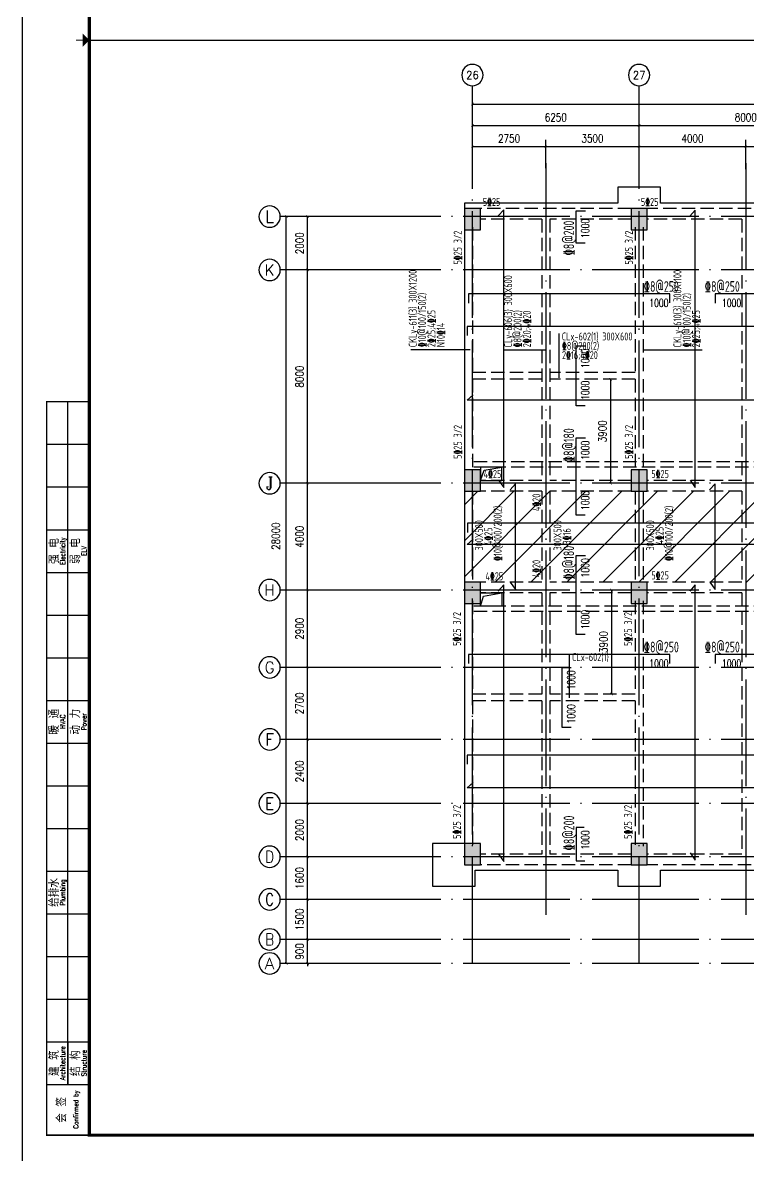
# Model space of a CAD drawing. Header units: millimetres. Extents: x 2998490 to 15040601, y 444546 to 7822218.
# Drawn here: x 14602150 to 14629362, y 7486009 to 7528471 of the extents above; entities that cross this region are included whole.
import ezdxf
from ezdxf.enums import TextEntityAlignment as Align

# ---------------------------------------------------------------- set-up
doc = ezdxf.new("R2010")
doc.units = ezdxf.units.MM
doc.header["$LTSCALE"] = 2000
doc.linetypes.add('DASH', pattern=[0.35, 0.25, -0.1])
doc.linetypes.add('DOTE', pattern=[2.42, 2, -0.2, 0.02, -0.2])
for name, color, linetype in [('3-AXIS', 3, 'Continuous'), ('3-AXIS_TEXT', 7, 'Continuous'), ('3-ban', 84, 'Continuous'), ('3-ban-hatch', 9, 'Continuous'), ('3-ban-rein', 1, 'Continuous'), ('3-ban-TEXT', 7, 'Continuous'), ('3-COLUMN-UP', 2, 'Continuous'), ('3-dote', 43, 'DOTE'), ('3-HATCH', 8, 'Continuous'), ('3-liang-rein-X', 54, 'Continuous'), ('3-liang-rein-Y', 130, 'Continuous'), ('3-liang-R截面-X', 50, 'Continuous'), ('3-liang-R截面-Y', 70, 'Continuous'), ('3-liang-s-1', 44, 'Continuous'), ('3-liang-xu', 120, 'DASH'), ('AXIS', 3, 'Continuous'), ('AXIS_TEXT', 7, 'Continuous'), ('图框', 7, 'Continuous')]:
    doc.layers.add(name, color=color, linetype=linetype)
doc.layers.add('3-零部件', color=73, linetype='Continuous', lineweight=5)
doc.styles.add('_TCH_AXIS', font='COMPLEX', dxfattribs={"bigfont": 'GBCBIG'})
doc.styles.add('COMPLEX', font='COMPLEX')
doc.styles.add('DIM_FONT', font='SIMPLEX', dxfattribs={"width": 0.8, "bigfont": 'HZTXT'})
doc.styles.add('TJ1', font='tj-romans1.shx', dxfattribs={"width": 0.8, "bigfont": 'tj-hztxt1.shx'})
doc.styles.add('TKZ2_tjkts.shx', font='tjromant.shx', dxfattribs={"bigfont": 'tjkts.shx'})
doc.styles.add('TSSD_Rein', font='Tssdeng.shx', dxfattribs={"width": 0.7, "bigfont": 'hztxt.shx'})
doc.dimstyles.new('DIMN100', dxfattribs={"dimtxt": 300, "dimasz": 100, "dimexe": 250, "dimexo": 300, "dimgap": 150, "dimtad": 1, "dimdec": 0, "dimzin": 0, "dimdsep": 46, "dimtxsty": 'DIM_FONT', "dimblk": 'ARCHTICK', "dimcen": 0.09, "dimclrt": 7, "dimazin": 2, "dimtfac": 1, "dimtdec": 0, "dimtix": 1, "dimtmove": 2, "dimatfit": 3, "dimldrblk": 'ARCHTICK', "dimfxl": 0, "dimtolj": 1, "dimtzin": 0, "dimarcsym": 0})

# ---------------------------------------------------------------- blocks, each defined once
blk = doc.blocks.new('TJAD_TK_A0')
at = {"layer": '图框'}
for p, q in [((973, -441.7), (973, 399.3)), ((990, -412.7), (990, -156.7)), ((982, -172.7), (998, -172.7)), ((982, -188.7), (998, -188.7)), ((982, -204.7), (998, -204.7)), ((982, -220.7), (998, -220.7)), ((982, -236.7), (998, -236.7)), ((982, -252.7), (998, -252.7)), ((982, -268.7), (998, -268.7)), ((982, -284.7), (998, -284.7)), ((982, -300.7), (998, -300.7)), ((982, -316.7), (998, -316.7)), ((982, -332.7), (998, -332.7)), ((982, -348.7), (998, -348.7)), ((982, -364.7), (998, -364.7)), ((982, -380.7), (998, -380.7)), ((982, -396.7), (998, -396.7)), ((990, -396.7), (990, -412.7)), ((982, -412.7), (998, -412.7))]:
    blk.add_line(p, q, dxfattribs=at)
at = {"layer": '图框', "const_width": 1.2}
blk.add_lwpolyline([(2152, -431.7), (2152, 389.3), (998, 389.3), (998, -431.7)], close=True, dxfattribs=at)
at = {"layer": '图框'}
for points, const_width in [([(995.5, -21.2), (993, -21.2)], 0.3), ([(998, -431.7), (982, -431.7), (982, -156.7), (998, -156.7)], 0.6)]:
    blk.add_lwpolyline(points, dxfattribs=dict(at, const_width=const_width))
blk.add_solid([(995.5, -23.7), (995.5, -18.7), (998, -21.2)], dxfattribs=at)
at = {"layer": '图框', "style": 'TKZ2_tjkts.shx', "width": 0.8}
for s, p in [('Electricity', (988.02, -212.7)), ('ELV', (996.02, -212.7)), ('HVAC', (988.02, -276.7)), ('Power', (996.02, -276.7)), ('Plumbing', (988.02, -340.7)), ('Architecture', (988.02, -404.7)), ('Structure', (996.02, -404.7)), ('Confirmed by', (992.95, -422.09))]:
    blk.add_text(s, height=1.8, rotation=90, dxfattribs=at).set_placement(p, align=Align.MIDDLE_CENTER)
at = {"layer": '图框', "style": 'TKZ2_tjkts.shx'}
for s, p in [('强 电', (984.79, -212.7)), ('弱 电', (992.79, -212.7)), ('暖 通', (984.79, -276.7)), ('动 力', (992.79, -276.7)), ('给排水', (984.79, -340.7)), ('建 筑', (984.79, -404.7)), ('结 构', (992.79, -404.7)), ('会 签', (987.62, -422.2))]:
    blk.add_text(s, height=3.6, rotation=90, dxfattribs=at).set_placement(p, align=Align.MIDDLE_CENTER)
blk = doc.blocks.new('_ArchTick')
at = {"color": 0, "linetype": 'ByBlock', "const_width": 0.15}
blk.add_lwpolyline([(-0.5, -0.5), (0.5, 0.5)], dxfattribs=at)
blk = doc.blocks.new('*D342')
at = {"layer": 'AXIS', "color": 0, "lineweight": -2}
for p, q in [((14615016, 7494102), (14612587, 7494102)), ((14612837, 7494102), (14612837, 7494202)), ((14612837, 7493202), (14612837, 7494102)), ((14615016, 7493202), (14612587, 7493202)), ((14612837, 7493202), (14612837, 7493102))]:
    blk.add_line(p, q, dxfattribs=at)
at = {"layer": 'Defpoints', "color": 0}
for p in [(14612837, 7494102), (14615316, 7494102), (14615316, 7493202)]:
    blk.add_point(p, dxfattribs=at)
at = {"layer": 'AXIS', "color": 0, "lineweight": -2, "xscale": 100, "yscale": 100, "zscale": 100}
for p, rotation in [((14612837, 7494102), 270), ((14612837, 7493202), 90)]:
    blk.add_blockref('_ArchTick', p, dxfattribs=dict(at, rotation=rotation))
at = {"layer": 'AXIS', "color": 7, "insert": (14612537, 7493652), "char_height": 300, "attachment_point": 5, "rotation": 90, "style": 'DIM_FONT'}
blk.add_mtext('\\A1;900', dxfattribs=at)
blk = doc.blocks.new('*D343')
at = {"layer": 'AXIS', "color": 0, "lineweight": -2}
for p, q in [((14615016, 7495602), (14612587, 7495602)), ((14612837, 7494102), (14612837, 7495602)), ((14615016, 7494102), (14612587, 7494102))]:
    blk.add_line(p, q, dxfattribs=at)
at = {"layer": 'Defpoints', "color": 0}
for p in [(14612837, 7495602), (14615316, 7495602), (14615316, 7494102)]:
    blk.add_point(p, dxfattribs=at)
at = {"layer": 'AXIS', "color": 0, "lineweight": -2, "xscale": 100, "yscale": 100, "zscale": 100}
for p, rotation in [((14612837, 7495602), 90), ((14612837, 7494102), 270)]:
    blk.add_blockref('_ArchTick', p, dxfattribs=dict(at, rotation=rotation))
at = {"layer": 'AXIS', "color": 7, "insert": (14612537, 7494852), "char_height": 300, "attachment_point": 5, "rotation": 90, "style": 'DIM_FONT'}
blk.add_mtext('\\A1;1500', dxfattribs=at)
blk = doc.blocks.new('*D344')
at = {"layer": 'AXIS', "color": 0, "lineweight": -2}
for p, q in [((14615016, 7497202), (14612587, 7497202)), ((14612837, 7495602), (14612837, 7497202)), ((14615016, 7495602), (14612587, 7495602))]:
    blk.add_line(p, q, dxfattribs=at)
at = {"layer": 'Defpoints', "color": 0}
for p in [(14612837, 7497202), (14615316, 7497202), (14615316, 7495602)]:
    blk.add_point(p, dxfattribs=at)
at = {"layer": 'AXIS', "color": 0, "lineweight": -2, "xscale": 100, "yscale": 100, "zscale": 100}
for p, rotation in [((14612837, 7497202), 90), ((14612837, 7495602), 270)]:
    blk.add_blockref('_ArchTick', p, dxfattribs=dict(at, rotation=rotation))
at = {"layer": 'AXIS', "color": 7, "insert": (14612537, 7496402), "char_height": 300, "attachment_point": 5, "rotation": 90, "style": 'DIM_FONT'}
blk.add_mtext('\\A1;1600', dxfattribs=at)
blk = doc.blocks.new('*D345')
at = {"layer": 'AXIS', "color": 0, "lineweight": -2}
for p, q in [((14615016, 7499202), (14612587, 7499202)), ((14612837, 7497202), (14612837, 7499202)), ((14615016, 7497202), (14612587, 7497202))]:
    blk.add_line(p, q, dxfattribs=at)
at = {"layer": 'Defpoints', "color": 0}
for p in [(14612837, 7499202), (14615316, 7499202), (14615316, 7497202)]:
    blk.add_point(p, dxfattribs=at)
at = {"layer": 'AXIS', "color": 0, "lineweight": -2, "xscale": 100, "yscale": 100, "zscale": 100}
for p, rotation in [((14612837, 7499202), 90), ((14612837, 7497202), 270)]:
    blk.add_blockref('_ArchTick', p, dxfattribs=dict(at, rotation=rotation))
at = {"layer": 'AXIS', "color": 7, "insert": (14612537, 7498202), "char_height": 300, "attachment_point": 5, "rotation": 90, "style": 'DIM_FONT'}
blk.add_mtext('\\A1;2000', dxfattribs=at)
blk = doc.blocks.new('*D346')
at = {"layer": 'AXIS', "color": 0, "lineweight": -2}
for p, q in [((14615016, 7501602), (14612587, 7501602)), ((14612837, 7499202), (14612837, 7501602)), ((14615016, 7499202), (14612587, 7499202))]:
    blk.add_line(p, q, dxfattribs=at)
at = {"layer": 'Defpoints', "color": 0}
for p in [(14612837, 7501602), (14615316, 7501602), (14615316, 7499202)]:
    blk.add_point(p, dxfattribs=at)
at = {"layer": 'AXIS', "color": 0, "lineweight": -2, "xscale": 100, "yscale": 100, "zscale": 100}
for p, rotation in [((14612837, 7501602), 90), ((14612837, 7499202), 270)]:
    blk.add_blockref('_ArchTick', p, dxfattribs=dict(at, rotation=rotation))
at = {"layer": 'AXIS', "color": 7, "insert": (14612537, 7500402), "char_height": 300, "attachment_point": 5, "rotation": 90, "style": 'DIM_FONT'}
blk.add_mtext('\\A1;2400', dxfattribs=at)
blk = doc.blocks.new('*D347')
at = {"layer": 'AXIS', "color": 0, "lineweight": -2}
for p, q in [((14615016, 7504302), (14612587, 7504302)), ((14612837, 7501602), (14612837, 7504302)), ((14615016, 7501602), (14612587, 7501602))]:
    blk.add_line(p, q, dxfattribs=at)
at = {"layer": 'Defpoints', "color": 0}
for p in [(14612837, 7504302), (14615316, 7504302), (14615316, 7501602)]:
    blk.add_point(p, dxfattribs=at)
at = {"layer": 'AXIS', "color": 0, "lineweight": -2, "xscale": 100, "yscale": 100, "zscale": 100}
for p, rotation in [((14612837, 7504302), 90), ((14612837, 7501602), 270)]:
    blk.add_blockref('_ArchTick', p, dxfattribs=dict(at, rotation=rotation))
at = {"layer": 'AXIS', "color": 7, "insert": (14612537, 7502952), "char_height": 300, "attachment_point": 5, "rotation": 90, "style": 'DIM_FONT'}
blk.add_mtext('\\A1;2700', dxfattribs=at)
blk = doc.blocks.new('*D348')
at = {"layer": 'AXIS', "color": 0, "lineweight": -2}
for p, q in [((14615016, 7507202), (14612587, 7507202)), ((14612837, 7504302), (14612837, 7507202)), ((14615016, 7504302), (14612587, 7504302))]:
    blk.add_line(p, q, dxfattribs=at)
at = {"layer": 'Defpoints', "color": 0}
for p in [(14612837, 7507202), (14615316, 7507202), (14615316, 7504302)]:
    blk.add_point(p, dxfattribs=at)
at = {"layer": 'AXIS', "color": 0, "lineweight": -2, "xscale": 100, "yscale": 100, "zscale": 100}
for p, rotation in [((14612837, 7507202), 90), ((14612837, 7504302), 270)]:
    blk.add_blockref('_ArchTick', p, dxfattribs=dict(at, rotation=rotation))
at = {"layer": 'AXIS', "color": 7, "insert": (14612537, 7505752), "char_height": 300, "attachment_point": 5, "rotation": 90, "style": 'DIM_FONT'}
blk.add_mtext('\\A1;2900', dxfattribs=at)
blk = doc.blocks.new('*D349')
at = {"layer": 'AXIS', "color": 0, "lineweight": -2}
for p, q in [((14615016, 7511202), (14612587, 7511202)), ((14612837, 7507202), (14612837, 7511202)), ((14615016, 7507202), (14612587, 7507202))]:
    blk.add_line(p, q, dxfattribs=at)
at = {"layer": 'Defpoints', "color": 0}
for p in [(14612837, 7511202), (14615316, 7511202), (14615316, 7507202)]:
    blk.add_point(p, dxfattribs=at)
at = {"layer": 'AXIS', "color": 0, "lineweight": -2, "xscale": 100, "yscale": 100, "zscale": 100}
for p, rotation in [((14612837, 7511202), 90), ((14612837, 7507202), 270)]:
    blk.add_blockref('_ArchTick', p, dxfattribs=dict(at, rotation=rotation))
at = {"layer": 'AXIS', "color": 7, "insert": (14612537, 7509202), "char_height": 300, "attachment_point": 5, "rotation": 90, "style": 'DIM_FONT'}
blk.add_mtext('\\A1;4000', dxfattribs=at)
blk = doc.blocks.new('*D324')
at = {"layer": 'AXIS', "color": 0, "lineweight": -2}
for p, q in [((14615016, 7519202), (14612587, 7519202)), ((14612837, 7511202), (14612837, 7519202)), ((14615016, 7511202), (14612587, 7511202))]:
    blk.add_line(p, q, dxfattribs=at)
at = {"layer": 'Defpoints', "color": 0}
for p in [(14612837, 7519202), (14615316, 7519202), (14615316, 7511202)]:
    blk.add_point(p, dxfattribs=at)
at = {"layer": 'AXIS', "color": 0, "lineweight": -2, "xscale": 100, "yscale": 100, "zscale": 100}
for p, rotation in [((14612837, 7519202), 90), ((14612837, 7511202), 270)]:
    blk.add_blockref('_ArchTick', p, dxfattribs=dict(at, rotation=rotation))
at = {"layer": 'AXIS', "color": 7, "insert": (14612537, 7515202), "char_height": 300, "attachment_point": 5, "rotation": 90, "style": 'DIM_FONT'}
blk.add_mtext('\\A1;8000', dxfattribs=at)
blk = doc.blocks.new('*D325')
at = {"layer": 'AXIS', "color": 0, "lineweight": -2}
for p, q in [((14615016, 7521202), (14612587, 7521202)), ((14612837, 7519202), (14612837, 7521202)), ((14615016, 7519202), (14612587, 7519202))]:
    blk.add_line(p, q, dxfattribs=at)
at = {"layer": 'Defpoints', "color": 0}
for p in [(14612837, 7521202), (14615316, 7521202), (14615316, 7519202)]:
    blk.add_point(p, dxfattribs=at)
at = {"layer": 'AXIS', "color": 0, "lineweight": -2, "xscale": 100, "yscale": 100, "zscale": 100}
for p, rotation in [((14612837, 7521202), 90), ((14612837, 7519202), 270)]:
    blk.add_blockref('_ArchTick', p, dxfattribs=dict(at, rotation=rotation))
at = {"layer": 'AXIS', "color": 7, "insert": (14612537, 7520202), "char_height": 300, "attachment_point": 5, "rotation": 90, "style": 'DIM_FONT'}
blk.add_mtext('\\A1;2000', dxfattribs=at)
blk = doc.blocks.new('*D326')
at = {"layer": 'AXIS', "color": 0, "lineweight": -2}
for p, q in [((14615816, 7521202), (14611787, 7521202)), ((14612037, 7493202), (14612037, 7521202)), ((14615816, 7493202), (14611787, 7493202))]:
    blk.add_line(p, q, dxfattribs=at)
at = {"layer": 'Defpoints', "color": 0}
for p in [(14612037, 7521202), (14616116, 7521202), (14616116, 7493202)]:
    blk.add_point(p, dxfattribs=at)
at = {"layer": 'AXIS', "color": 0, "lineweight": -2, "xscale": 100, "yscale": 100, "zscale": 100}
for p, rotation in [((14612037, 7521202), 90), ((14612037, 7493202), 270)]:
    blk.add_blockref('_ArchTick', p, dxfattribs=dict(at, rotation=rotation))
at = {"layer": 'AXIS', "color": 7, "insert": (14611643, 7509221), "char_height": 300, "attachment_point": 5, "rotation": 90, "style": 'DIM_FONT'}
blk.add_mtext('\\A1;28000', dxfattribs=at)
blk = doc.blocks.new('*D327')
at = {"layer": 'AXIS', "color": 0, "lineweight": -2}
for p, q in [((14619017, 7524017), (14619017, 7524869)), ((14625267, 7524017), (14625267, 7524869)), ((14619017, 7524619), (14625267, 7524619))]:
    blk.add_line(p, q, dxfattribs=at)
at = {"layer": 'Defpoints', "color": 0}
for p in [(14625267, 7524619), (14619017, 7523717), (14625267, 7523717)]:
    blk.add_point(p, dxfattribs=at)
at = {"layer": 'AXIS', "color": 0, "lineweight": -2, "xscale": 100, "yscale": 100, "zscale": 100, "rotation": 180}
blk.add_blockref('_ArchTick', (14619017, 7524619), dxfattribs=at)
at = {"layer": 'AXIS', "color": 0, "lineweight": -2, "xscale": 100, "yscale": 100, "zscale": 100}
blk.add_blockref('_ArchTick', (14625267, 7524619), dxfattribs=at)
at = {"layer": 'AXIS', "color": 7, "insert": (14622142, 7524919), "char_height": 300, "attachment_point": 5, "style": 'DIM_FONT'}
blk.add_mtext('\\A1;6250', dxfattribs=at)
blk = doc.blocks.new('*D328')
at = {"layer": 'AXIS', "color": 0, "lineweight": -2}
for p, q in [((14625267, 7524017), (14625267, 7524869)), ((14633267, 7524017), (14633267, 7524869)), ((14625267, 7524619), (14633267, 7524619))]:
    blk.add_line(p, q, dxfattribs=at)
at = {"layer": 'Defpoints', "color": 0}
for p in [(14633267, 7524619), (14625267, 7523717), (14633267, 7523717)]:
    blk.add_point(p, dxfattribs=at)
at = {"layer": 'AXIS', "color": 0, "lineweight": -2, "xscale": 100, "yscale": 100, "zscale": 100, "rotation": 180}
blk.add_blockref('_ArchTick', (14625267, 7524619), dxfattribs=at)
at = {"layer": 'AXIS', "color": 0, "lineweight": -2, "xscale": 100, "yscale": 100, "zscale": 100}
blk.add_blockref('_ArchTick', (14633267, 7524619), dxfattribs=at)
at = {"layer": 'AXIS', "color": 7, "insert": (14629267, 7524919), "char_height": 300, "attachment_point": 5, "style": 'DIM_FONT'}
blk.add_mtext('\\A1;8000', dxfattribs=at)
blk = doc.blocks.new('*D341')
at = {"layer": 'AXIS', "color": 0, "lineweight": -2}
for p, q in [((14619017, 7523217), (14619017, 7525669)), ((14695267, 7523217), (14695267, 7525669)), ((14619017, 7525419), (14695267, 7525419))]:
    blk.add_line(p, q, dxfattribs=at)
at = {"layer": 'Defpoints', "color": 0}
for p in [(14695267, 7525419), (14619017, 7522917), (14695267, 7522917)]:
    blk.add_point(p, dxfattribs=at)
at = {"layer": 'AXIS', "color": 0, "lineweight": -2, "xscale": 100, "yscale": 100, "zscale": 100, "rotation": 180}
blk.add_blockref('_ArchTick', (14619017, 7525419), dxfattribs=at)
at = {"layer": 'AXIS', "color": 0, "lineweight": -2, "xscale": 100, "yscale": 100, "zscale": 100}
blk.add_blockref('_ArchTick', (14695267, 7525419), dxfattribs=at)
at = {"layer": 'AXIS', "color": 7, "insert": (14661202, 7525719), "char_height": 300, "attachment_point": 5, "style": 'DIM_FONT'}
blk.add_mtext('\\A1;76250', dxfattribs=at)
blk = doc.blocks.new('_AXISO')
blk.add_circle((0, 0), 0.5)
at = {"layer": '3-AXIS_TEXT', "style": 'COMPLEX', "width": 1.041667}
blk.add_attdef('A', text='', height=0.56, dxfattribs=at).set_placement((-0.25, -0.28), (0.25, -0.28), align=Align.FIT)
blk = doc.blocks.new('*D1432')
at = {"layer": '3-零部件', "color": 0, "lineweight": -2}
for p, q in [((14619017, 7523013), (14619017, 7524079)), ((14621767, 7523013), (14621767, 7524079)), ((14619017, 7523829), (14621767, 7523829))]:
    blk.add_line(p, q, dxfattribs=at)
at = {"layer": 'Defpoints', "color": 0}
for p in [(14621767, 7523829), (14619017, 7522713), (14621767, 7522713)]:
    blk.add_point(p, dxfattribs=at)
at = {"layer": '3-零部件', "color": 0, "lineweight": -2, "xscale": 100, "yscale": 100, "zscale": 100, "rotation": 180}
blk.add_blockref('_ArchTick', (14619017, 7523829), dxfattribs=at)
at = {"layer": '3-零部件', "color": 0, "lineweight": -2, "xscale": 100, "yscale": 100, "zscale": 100}
blk.add_blockref('_ArchTick', (14621767, 7523829), dxfattribs=at)
at = {"layer": '3-零部件', "color": 7, "insert": (14620392, 7524129), "char_height": 300, "attachment_point": 5, "style": 'DIM_FONT'}
blk.add_mtext('\\A1;2750', dxfattribs=at)
blk = doc.blocks.new('*D1433')
at = {"layer": '3-零部件', "color": 0, "lineweight": -2}
for p, q in [((14621767, 7523013), (14621767, 7524079)), ((14625267, 7523921), (14625267, 7524079)), ((14621767, 7523829), (14625267, 7523829))]:
    blk.add_line(p, q, dxfattribs=at)
at = {"layer": 'Defpoints', "color": 0}
for p in [(14625267, 7523829), (14625267, 7523621), (14621767, 7522713)]:
    blk.add_point(p, dxfattribs=at)
at = {"layer": '3-零部件', "color": 0, "lineweight": -2, "xscale": 100, "yscale": 100, "zscale": 100, "rotation": 180}
blk.add_blockref('_ArchTick', (14621767, 7523829), dxfattribs=at)
at = {"layer": '3-零部件', "color": 0, "lineweight": -2, "xscale": 100, "yscale": 100, "zscale": 100}
blk.add_blockref('_ArchTick', (14625267, 7523829), dxfattribs=at)
at = {"layer": '3-零部件', "color": 7, "insert": (14623517, 7524129), "char_height": 300, "attachment_point": 5, "style": 'DIM_FONT'}
blk.add_mtext('\\A1;3500', dxfattribs=at)
blk = doc.blocks.new('*D1434')
at = {"layer": '3-零部件', "color": 0, "lineweight": -2}
for p, q in [((14625267, 7523921), (14625267, 7524079)), ((14629267, 7522973), (14629267, 7524079)), ((14625267, 7523829), (14629267, 7523829))]:
    blk.add_line(p, q, dxfattribs=at)
at = {"layer": 'Defpoints', "color": 0}
for p in [(14625267, 7523621), (14629267, 7523829), (14629267, 7522673)]:
    blk.add_point(p, dxfattribs=at)
at = {"layer": '3-零部件', "color": 0, "lineweight": -2, "xscale": 100, "yscale": 100, "zscale": 100, "rotation": 180}
blk.add_blockref('_ArchTick', (14625267, 7523829), dxfattribs=at)
at = {"layer": '3-零部件', "color": 0, "lineweight": -2, "xscale": 100, "yscale": 100, "zscale": 100}
blk.add_blockref('_ArchTick', (14629267, 7523829), dxfattribs=at)
at = {"layer": '3-零部件', "color": 7, "insert": (14627267, 7524129), "char_height": 300, "attachment_point": 5, "style": 'DIM_FONT'}
blk.add_mtext('\\A1;4000', dxfattribs=at)
blk = doc.blocks.new('*D1435')
at = {"layer": '3-零部件', "color": 0, "lineweight": -2}
for p, q in [((14629267, 7522973), (14629267, 7524079)), ((14633267, 7522301), (14633267, 7524079)), ((14629267, 7523829), (14633267, 7523829))]:
    blk.add_line(p, q, dxfattribs=at)
at = {"layer": 'Defpoints', "color": 0}
for p in [(14633267, 7523829), (14629267, 7522673), (14633267, 7522001)]:
    blk.add_point(p, dxfattribs=at)
at = {"layer": '3-零部件', "color": 0, "lineweight": -2, "xscale": 100, "yscale": 100, "zscale": 100, "rotation": 180}
blk.add_blockref('_ArchTick', (14629267, 7523829), dxfattribs=at)
at = {"layer": '3-零部件', "color": 0, "lineweight": -2, "xscale": 100, "yscale": 100, "zscale": 100}
blk.add_blockref('_ArchTick', (14633267, 7523829), dxfattribs=at)
at = {"layer": '3-零部件', "color": 7, "insert": (14631267, 7524129), "char_height": 300, "attachment_point": 5, "style": 'DIM_FONT'}
blk.add_mtext('\\A1;4000', dxfattribs=at)
blk = doc.blocks.new('*D1830')
at = {"layer": '3-ban', "color": 0, "lineweight": -2}
for p, q in [((14624127, 7515102), (14623942, 7515102)), ((14624192, 7515102), (14624192, 7511202)), ((14624127, 7511202), (14623942, 7511202))]:
    blk.add_line(p, q, dxfattribs=at)
at = {"layer": 'Defpoints', "color": 0}
for p in [(14624427, 7515102), (14624192, 7511202), (14624427, 7511202)]:
    blk.add_point(p, dxfattribs=at)
at = {"layer": '3-ban', "color": 0, "lineweight": -2, "xscale": 100, "yscale": 100, "zscale": 100}
for p, rotation in [((14624192, 7515102), 90), ((14624192, 7511202), 270)]:
    blk.add_blockref('_ArchTick', p, dxfattribs=dict(at, rotation=rotation))
at = {"layer": '3-ban', "color": 7, "insert": (14623892, 7513152), "char_height": 300, "attachment_point": 5, "rotation": 90, "style": 'DIM_FONT'}
blk.add_mtext('\\A1;3900', dxfattribs=at)
blk = doc.blocks.new('*D1831')
at = {"layer": '3-ban', "color": 0, "lineweight": -2}
for p, q in [((14624334, 7507202), (14623981, 7507202)), ((14624231, 7507202), (14624231, 7503302)), ((14624334, 7503302), (14623981, 7503302))]:
    blk.add_line(p, q, dxfattribs=at)
at = {"layer": 'Defpoints', "color": 0}
for p in [(14624634, 7507202), (14624231, 7503302), (14624634, 7503302)]:
    blk.add_point(p, dxfattribs=at)
at = {"layer": '3-ban', "color": 0, "lineweight": -2, "xscale": 100, "yscale": 100, "zscale": 100}
for p, rotation in [((14624231, 7507202), 90), ((14624231, 7503302), 270)]:
    blk.add_blockref('_ArchTick', p, dxfattribs=dict(at, rotation=rotation))
at = {"layer": '3-ban', "color": 7, "insert": (14623931, 7505252), "char_height": 300, "attachment_point": 5, "rotation": 90, "style": 'DIM_FONT'}
blk.add_mtext('\\A1;3900', dxfattribs=at)

msp = doc.modelspace()

# ---------------------------------------------------------------- hatches: boundary and pattern name
at = {"layer": '3-ban-hatch'}
h = msp.add_hatch(dxfattribs=at)
h.set_pattern_fill('ANSI31', color=8, scale=300, style=0)
h.paths.add_polyline_path([(14681566.8, 7507502), (14618716.8, 7507502), (14618716.8, 7510902), (14681566.8, 7510902)])
at = {"layer": '3-HATCH'}
for points in [[(14619316.9, 7521502), (14618716.9, 7521502), (14618716.9, 7520702), (14619316.9, 7520702)], [(14625566.9, 7521502), (14624966.9, 7521502), (14624966.9, 7520702), (14625566.9, 7520702)], [(14619316.9, 7511702), (14618716.9, 7511702), (14618716.9, 7510902), (14619316.9, 7510902)], [(14625566.9, 7511702), (14624966.9, 7511702), (14624966.9, 7510902), (14625566.9, 7510902)], [(14619316.9, 7507502), (14618716.9, 7507502), (14618716.9, 7506702), (14619316.9, 7506702)], [(14625566.9, 7507502), (14624966.9, 7507502), (14624966.9, 7506702), (14625566.9, 7506702)], [(14619316.9, 7497702), (14618716.9, 7497702), (14618716.9, 7496902), (14619316.9, 7496902)], [(14625566.9, 7497702), (14624966.9, 7497702), (14624966.9, 7496902), (14625566.9, 7496902)]]:
    msp.add_hatch(color=256, dxfattribs=at).paths.add_polyline_path(points)

# ---------------------------------------------------------------- linework, layer by layer
at = {"layer": '3-AXIS', "color": 15, "linetype": 'DOTE'}
for p, q in [((14619016.8, 7493202), (14619016.8, 7523716.5)), ((14625266.8, 7493202), (14625266.8, 7523716.5)), ((14695266.8, 7521202), (14614408.5, 7521202)), ((14695266.8, 7519202), (14614408.5, 7519202)), ((14695266.8, 7511202), (14614408.5, 7511202)), ((14695266.8, 7507202), (14614408.5, 7507202)), ((14695266.8, 7504302), (14614408.5, 7504302)), ((14695266.8, 7501602), (14614408.5, 7501602)), ((14695266.8, 7499202), (14614408.5, 7499202)), ((14695266.8, 7497202), (14614408.5, 7497202)), ((14695266.8, 7495602), (14614408.5, 7495602)), ((14695266.8, 7494102), (14614408.5, 7494102)), ((14695266.8, 7493202), (14614408.5, 7493202))]:
    msp.add_line(p, q, dxfattribs=at)
at = {"layer": '3-ban-rein'}
for points in [[(14619995.9, 7511318.1), (14620189.3, 7511044.4), (14620189.3, 7521453.9), (14619986.2, 7521224.6)], [(14623245.3, 7520202), (14622907.3, 7520202), (14622907.3, 7521413.7), (14623253.3, 7521413.7)], [(14627177.3, 7511318.1), (14627370.7, 7511044.4), (14627370.7, 7521441), (14627167.6, 7521211.7)], [(14626416.8, 7517965.7), (14626416.8, 7518303.7), (14618866.8, 7518303.7), (14618866.8, 7517957.7)], [(14630416.8, 7517965.7), (14630416.8, 7518303.7), (14628116.8, 7518303.7), (14628116.8, 7517957.7)], [(14681410.6, 7516745.4), (14681410.6, 7517083.3), (14618819.5, 7517083.3), (14618819.5, 7516737.3)], [(14623245.3, 7514102), (14622907.3, 7514102), (14622907.3, 7516352), (14623253.3, 7516352)], [(14681204.9, 7514511.2), (14681478.5, 7514317.8), (14618817.4, 7514317.8), (14619046.8, 7514520.9)], [(14623245.3, 7510002), (14622907.3, 7510002), (14622907.3, 7512909.6), (14623253.3, 7512909.6)], [(14620436.3, 7507497.8), (14620629.8, 7507224.1), (14620629.8, 7511181.4), (14620426.7, 7510952)], [(14627919.7, 7507497.8), (14628113.1, 7507224.1), (14628113.1, 7511181.4), (14627910, 7510952)], [(14681409.3, 7509370.9), (14681409.3, 7509708.9), (14618833.6, 7509708.9), (14618833.6, 7509362.8)], [(14681203.5, 7509099.5), (14681477.2, 7508906.1), (14618817.4, 7508906.1), (14619046.8, 7509109.2)], [(14623245.3, 7505539.9), (14622907.3, 7505539.9), (14622907.3, 7508502), (14623253.3, 7508502)], [(14619995.9, 7497295.9), (14620189.3, 7497022.2), (14620189.3, 7507392.3), (14619986.2, 7507162.9)], [(14627177.3, 7497345.1), (14627370.7, 7497071.5), (14627370.7, 7507392.3), (14627167.6, 7507162.9)], [(14626416.8, 7504449.4), (14626416.8, 7504787.3), (14618866.8, 7504787.3), (14618866.8, 7504441.3)], [(14630416.8, 7504449.4), (14630416.8, 7504787.3), (14628116.8, 7504787.3), (14628116.8, 7504441.3)], [(14622714.7, 7502052), (14622376.7, 7502052), (14622376.7, 7504302), (14622722.8, 7504302)], [(14681410.6, 7500678.2), (14681410.6, 7501016.1), (14618819.5, 7501016.1), (14618819.5, 7500670.1)], [(14681204.9, 7499976.7), (14681478.5, 7499783.3), (14618817.4, 7499783.3), (14619046.8, 7499986.4)], [(14623199.4, 7498302), (14622907.3, 7498302), (14622907.3, 7497053.7), (14623236.6, 7497053.7)]]:
    msp.add_lwpolyline(points, dxfattribs=at)
at = {"layer": '3-COLUMN-UP'}
for points in [[(14619316.9, 7521502), (14618716.9, 7521502), (14618716.9, 7520702), (14619316.9, 7520702)], [(14625566.9, 7521502), (14624966.9, 7521502), (14624966.9, 7520702), (14625566.9, 7520702)], [(14619316.9, 7511702), (14618716.9, 7511702), (14618716.9, 7510902), (14619316.9, 7510902)], [(14625566.9, 7511702), (14624966.9, 7511702), (14624966.9, 7510902), (14625566.9, 7510902)], [(14619316.9, 7507502), (14618716.9, 7507502), (14618716.9, 7506702), (14619316.9, 7506702)], [(14625566.9, 7507502), (14624966.9, 7507502), (14624966.9, 7506702), (14625566.9, 7506702)], [(14619316.9, 7497702), (14618716.9, 7497702), (14618716.9, 7496902), (14619316.9, 7496902)], [(14625566.9, 7497702), (14624966.9, 7497702), (14624966.9, 7496902), (14625566.9, 7496902)]]:
    msp.add_lwpolyline(points, close=True, dxfattribs=at)
at = {"layer": '3-dote'}
for p, q in [((14621766.8, 7523207.2), (14621766.8, 7495025.6)), ((14629266.8, 7523207.2), (14629266.8, 7495025.6))]:
    msp.add_line(p, q, dxfattribs=at)
at = {"layer": '3-liang-R截面-X'}
for p, q in [((14622260.9, 7516823.9), (14622260.9, 7515155.4)), ((14622646.6, 7504802.9), (14622646.6, 7503157.1))]:
    msp.add_line(p, q, dxfattribs=at)
at = {"layer": '3-liang-R截面-Y'}
for p, q in [((14618931, 7516202.1), (14616701, 7516202.1)), ((14621780.8, 7516195.8), (14620210.7, 7516195.8)), ((14627631.1, 7516195.8), (14625401.1, 7516195.8))]:
    msp.add_line(p, q, dxfattribs=at)
at = {"layer": '3-liang-s-1'}
for points in [[(14632466.8, 7521702), (14626066.8, 7521702), (14626066.8, 7522302), (14624466.8, 7522302), (14624466.8, 7521702), (14618716.8, 7521702), (14618716.8, 7521502)], [(14618716.9, 7521102), (14618716.8, 7497702)], [(14619316.9, 7511302), (14619456.9, 7511689.4), (14620116.8, 7511802)], [(14619316.8, 7506602), (14619436.6, 7506974), (14620116.8, 7507102)], [(14618716.8, 7497702), (14617516.8, 7497702), (14617516.8, 7496102), (14619116.8, 7496102), (14619116.8, 7496702), (14624466.8, 7496702), (14624466.8, 7496102), (14626066.8, 7496102), (14626066.8, 7496702), (14632466.8, 7496702)]]:
    msp.add_lwpolyline(points, dxfattribs=at)
for points in [[(14619316.9, 7511302), (14620116.8, 7511302), (14620116.8, 7511802), (14619316.9, 7511802)], [(14619316.8, 7507102), (14620116.8, 7507102), (14620116.8, 7506602), (14619316.8, 7506602)]]:
    msp.add_lwpolyline(points, close=True, dxfattribs=at)
at = {"layer": '3-liang-xu'}
for p, q in [((14624966.9, 7521502), (14619316.9, 7521502)), ((14632966.9, 7521502), (14625566.9, 7521502)), ((14621616.9, 7521102), (14619316.9, 7521102)), ((14621616.9, 7521102), (14621616.9, 7511302)), ((14624966.9, 7521102), (14621916.9, 7521102)), ((14621916.9, 7521102), (14621916.9, 7511302)), ((14629116.9, 7521102), (14625566.9, 7521102)), ((14629116.9, 7521102), (14629116.9, 7511302)), ((14618716.9, 7520802), (14618716.9, 7511602)), ((14619016.9, 7520802), (14619016.9, 7515352)), ((14625116.9, 7520802), (14625116.9, 7515352)), ((14625416.9, 7520802), (14625416.9, 7515352)), ((14621616.9, 7515352), (14619016.9, 7515352)), ((14619016.9, 7515102), (14619016.9, 7511602)), ((14621616.9, 7515102), (14619016.9, 7515102)), ((14625116.9, 7515352), (14621916.9, 7515352)), ((14625116.9, 7515102), (14621916.9, 7515102)), ((14625116.9, 7515102), (14625116.9, 7511602)), ((14625416.9, 7515102), (14625416.9, 7511602)), ((14681166.9, 7512002), (14619016.9, 7512002)), ((14681166.9, 7511802), (14619016.9, 7511802)), ((14621616.9, 7511302), (14619316.9, 7511302)), ((14624966.9, 7511302), (14621916.9, 7511302)), ((14629116.9, 7511302), (14625566.9, 7511302)), ((14618716.9, 7510902), (14618716.9, 7507502)), ((14619016.9, 7510902), (14619016.9, 7507502)), ((14621616.9, 7510902), (14619316.9, 7510902)), ((14621616.9, 7510902), (14621616.9, 7507502)), ((14624966.9, 7510902), (14621916.9, 7510902)), ((14621916.9, 7510902), (14621916.9, 7507502)), ((14625116.9, 7510902), (14625116.9, 7507502)), ((14625416.9, 7510902), (14625416.9, 7507502)), ((14629116.9, 7510902), (14625566.9, 7510902)), ((14629116.9, 7510902), (14629116.9, 7507502)), ((14621616.9, 7507502), (14619316.9, 7507502)), ((14624966.9, 7507502), (14621916.9, 7507502)), ((14629116.9, 7507502), (14625566.9, 7507502)), ((14621616.9, 7507102), (14619316.9, 7507102)), ((14621616.9, 7507102), (14621616.9, 7503302)), ((14624966.9, 7507102), (14621916.9, 7507102)), ((14621916.9, 7507102), (14621916.9, 7503302)), ((14629116.9, 7507102), (14625566.9, 7507102)), ((14629116.9, 7507102), (14629116.9, 7497302)), ((14618716.9, 7506802), (14618716.9, 7497602)), ((14619016.9, 7506802), (14619016.9, 7503302)), ((14681166.9, 7506602), (14619016.9, 7506602)), ((14625116.9, 7506802), (14625116.9, 7503302)), ((14625416.9, 7506802), (14625416.9, 7497602)), ((14681166.9, 7506402), (14619016.9, 7506402)), ((14621616.9, 7503302), (14619016.9, 7503302)), ((14625116.9, 7503302), (14621916.9, 7503302)), ((14619016.9, 7503052), (14619016.9, 7497602)), ((14621616.9, 7503052), (14619016.9, 7503052)), ((14621616.9, 7503052), (14621616.9, 7497302)), ((14621916.9, 7503052), (14621916.9, 7497302)), ((14625116.9, 7503052), (14621916.9, 7503052)), ((14625116.9, 7503052), (14625116.9, 7497602)), ((14621616.9, 7497302), (14619316.9, 7497302)), ((14624966.9, 7497302), (14621916.9, 7497302)), ((14629116.9, 7497302), (14625566.9, 7497302)), ((14624966.9, 7496902), (14619316.9, 7496902)), ((14632966.9, 7496902), (14625566.9, 7496902))]:
    msp.add_line(p, q, dxfattribs=at)
at = {"layer": 'AXIS'}
for p, q in [((14619016.8, 7523716.5), (14619016.8, 7526106.2)), ((14625266.8, 7523716.5), (14625266.8, 7526106.2)), ((14615315.7, 7521202), (14611810, 7521202)), ((14615315.7, 7519202), (14611810, 7519202)), ((14615315.7, 7511202), (14611810, 7511202)), ((14615315.7, 7507202), (14611810, 7507202)), ((14615315.7, 7504302.4), (14611810, 7504302.4)), ((14615315.7, 7501602), (14611810, 7501602)), ((14613859.7, 7499202), (14611810, 7499202)), ((14613859.7, 7497202), (14611810, 7497202)), ((14613859.7, 7495602), (14611810, 7495602)), ((14613859.7, 7494102), (14611810, 7494102)), ((14613859.7, 7493202), (14611810, 7493202))]:
    msp.add_line(p, q, dxfattribs=at)
at = {"layer": '图框'}
msp.add_line((14604649.6, 7527813.6), (14712049.6, 7527813.6), dxfattribs=at)

# ---------------------------------------------------------------- block references
at = {"layer": 'AXIS'}
ref = msp.add_blockref('_AXISO', (14619016.8, 7526506.2), dxfattribs=dict(at, xscale=-800, yscale=800, zscale=800, rotation=179.9999999998666))
ref.add_attrib('A', '26', dxfattribs={"layer": 'AXIS_TEXT', "height": 294.28, "rotation": 360, "style": '_TCH_AXIS'}).set_placement((14618778.6, 7526359), (14619255.1, 7526359), align=Align.FIT)
ref = msp.add_blockref('_AXISO', (14625266.8, 7526506.2), dxfattribs=dict(at, xscale=-800, yscale=800, zscale=800, rotation=179.9999999998666))
ref.add_attrib('A', '27', dxfattribs={"layer": 'AXIS_TEXT', "height": 294.28, "rotation": 360, "style": '_TCH_AXIS'}).set_placement((14625028.6, 7526359), (14625505.1, 7526359), align=Align.FIT)
ref = msp.add_blockref('_AXISO', (14611410, 7521202), dxfattribs=dict(at, xscale=-800, yscale=800, zscale=800))
ref.add_attrib('A', 'L', dxfattribs={"layer": 'AXIS_TEXT', "height": 455.7, "style": '_TCH_AXIS'}).set_placement((14611247.3, 7520974.1), (14611572.8, 7520974.1), align=Align.FIT)
ref = msp.add_blockref('_AXISO', (14611410, 7519202), dxfattribs=dict(at, xscale=-800, yscale=800, zscale=800))
ref.add_attrib('A', 'K', dxfattribs={"layer": 'AXIS_TEXT', "height": 415.3, "style": '_TCH_AXIS'}).set_placement((14611222.2, 7518994.4), (14611597.9, 7518994.4), align=Align.FIT)
ref = msp.add_blockref('_AXISO', (14611410, 7511202), dxfattribs=dict(at, xscale=-800, yscale=800, zscale=800))
ref.add_attrib('A', 'J', dxfattribs={"layer": 'AXIS_TEXT', "height": 496.1, "style": '_TCH_AXIS'}).set_placement((14611280.1, 7510954), (14611539.9, 7510954), align=Align.FIT)
ref = msp.add_blockref('_AXISO', (14611410, 7507202), dxfattribs=dict(at, xscale=-800, yscale=800, zscale=800))
ref.add_attrib('A', 'H', dxfattribs={"layer": 'AXIS_TEXT', "height": 405.5, "style": '_TCH_AXIS'}).set_placement((14611216.9, 7506999.2), (14611603.1, 7506999.2), align=Align.FIT)
ref = msp.add_blockref('_AXISO', (14611410, 7504302.4), dxfattribs=dict(at, xscale=-800, yscale=800, zscale=800))
ref.add_attrib('A', 'G', dxfattribs={"layer": 'AXIS_TEXT', "height": 425.2, "style": '_TCH_AXIS'}).set_placement((14611227.8, 7504089.8), (14611592.2, 7504089.8), align=Align.FIT)
ref = msp.add_blockref('_AXISO', (14611410, 7501602), dxfattribs=dict(at, xscale=-800, yscale=800, zscale=800))
ref.add_attrib('A', 'F', dxfattribs={"layer": 'AXIS_TEXT', "height": 445.4, "style": '_TCH_AXIS'}).set_placement((14611240.3, 7501379.3), (14611579.7, 7501379.3), align=Align.FIT)
ref = msp.add_blockref('_AXISO', (14611410, 7499202), dxfattribs=dict(at, xscale=-800, yscale=800, zscale=800))
ref.add_attrib('A', 'E', dxfattribs={"layer": 'AXIS_TEXT', "height": 445.4, "style": '_TCH_AXIS'}).set_placement((14611240.3, 7498979.3), (14611579.7, 7498979.3), align=Align.FIT)
ref = msp.add_blockref('_AXISO', (14611410, 7497202), dxfattribs=dict(at, xscale=-800, yscale=800, zscale=800))
ref.add_attrib('A', 'D', dxfattribs={"layer": 'AXIS_TEXT', "height": 435.3, "style": '_TCH_AXIS'}).set_placement((14611233.8, 7496984.4), (14611586.2, 7496984.4), align=Align.FIT)
ref = msp.add_blockref('_AXISO', (14611410, 7495602), dxfattribs=dict(at, xscale=-800, yscale=800, zscale=800))
ref.add_attrib('A', 'C', dxfattribs={"layer": 'AXIS_TEXT', "height": 455.7, "style": '_TCH_AXIS'}).set_placement((14611247.3, 7495374.1), (14611572.8, 7495374.1), align=Align.FIT)
ref = msp.add_blockref('_AXISO', (14611410, 7494102), dxfattribs=dict(at, xscale=-800, yscale=800, zscale=800))
ref.add_attrib('A', 'B', dxfattribs={"layer": 'AXIS_TEXT', "height": 435.3, "style": '_TCH_AXIS'}).set_placement((14611233.8, 7493884.4), (14611586.2, 7493884.4), align=Align.FIT)
ref = msp.add_blockref('_AXISO', (14611410, 7493202), dxfattribs=dict(at, xscale=-800, yscale=800, zscale=800))
ref.add_attrib('A', 'A', dxfattribs={"layer": 'AXIS_TEXT', "height": 425.2, "style": '_TCH_AXIS'}).set_placement((14611227.8, 7492989.4), (14611592.2, 7492989.4), align=Align.FIT)
at = {"layer": '图框', "xscale": 100, "yscale": 100, "zscale": 100}
msp.add_blockref('TJAD_TK_A0', (14504849.7, 7529933.9), dxfattribs=at)

# ---------------------------------------------------------------- texts
at = {"layer": '3-ban', "style": 'TSSD_Rein', "width": 0.7}
for s, rotation, p in [('%%1328@200', 89.99419, (14622830.3, 7519740.8, -5065)), ('%%1328@250', 0.00581, (14625436.6, 7518380.6, -5065)), ('%%1328@250', 0.00581, (14627724.3, 7518380.6, -5065)), ('%%1328@180', 89.99419, (14622830.3, 7511988.2, -5065)), ('%%1328@180', 89.99419, (14622830.3, 7507580.6, -5065)), ('%%1328@250', 0.00581, (14625436.6, 7504864.2, -5065)), ('%%1328@250', 0.00581, (14627724.3, 7504864.2, -5065)), ('%%1328@200', 90.00581, (14622835.1, 7497438, -5065))]:
    msp.add_text(s, height=400, rotation=rotation, dxfattribs=at).set_placement(p)
at = {"layer": '3-ban-TEXT', "style": 'TJ1', "width": 0.7}
for p in [(14623397.2, 7520398.9), (14623397.2, 7515521.9), (14623397.2, 7514328.7), (14623397.2, 7512079.4), (14623397.2, 7510198.9), (14623397.2, 7507671.9), (14623397.2, 7505736.8), (14622866.6, 7503471.9), (14622866.6, 7502198.9), (14623397.2, 7497471.9)]:
    msp.add_text('1000', height=300, rotation=90, dxfattribs=at).set_placement(p)
for p in [(14625646.5, 7517813.8), (14628373.5, 7517813.8), (14625646.5, 7504297.4), (14628373.5, 7504297.4)]:
    msp.add_text('1000', height=300, dxfattribs=at).set_placement(p)
at = {"layer": '3-liang-rein-X', "style": 'TSSD_Rein', "width": 0.7}
for s, p in [('5%%13225', (14619404.1, 7521602)), ('5%%13225', (14625333.5, 7521602)), ('%%1328@200(2)', (14622373.8, 7516206.2)), ('2%%13216;4%%13220', (14622373.8, 7515856.2)), ('4%%13225', (14619435.8, 7511402)), ('5%%13225', (14625724.3, 7511402)), ('4%%13225', (14619504.7, 7507566.3)), ('5%%13225', (14625724.3, 7507602))]:
    msp.add_text(s, height=300, dxfattribs=at).set_placement(p)
at = {"layer": '3-liang-rein-Y', "style": 'TSSD_Rein', "width": 0.7}
for s, p in [('5%%13225 3/2', (14618612.2, 7519403.2)), ('5%%13225 3/2', (14625031.4, 7519403.2)), ('%%13210@100/150(2)', (14617277.4, 7516306.3)), ('%%13210@100/150(2)', (14627201.8, 7516300)), ('2%%13225;4%%13225', (14617627.4, 7516306.3)), ('%%1328@200(2)', (14620856.1, 7516300)), ('2%%13220;4%%13220', (14621206.1, 7516300)), ('2%%13225;4%%13225', (14627551.8, 7516300)), ('N10%%13214', (14617977.4, 7516306.3)), ('5%%13225 3/2', (14618612.2, 7512119.3)), ('5%%13225 3/2', (14625031.4, 7512119.3)), ('4%%13220', (14621565.5, 7510160.8)), ('%%13210@100/200(2)', (14620112.2, 7508293.3)), ('%%13210@100/200(2)', (14626531.4, 7508293.3)), ('4%%13225', (14619762.2, 7508887)), ('3%%13216', (14622705.8, 7508907.5)), ('4%%13225', (14626181.4, 7508907.5)), ('4%%13220', (14621565.5, 7507677.7)), ('5%%13225 3/2', (14618582, 7505106)), ('5%%13225 3/2', (14625001.2, 7505106)), ('5%%13225 3/2', (14618582, 7497875.3)), ('5%%13225 3/2', (14625001.2, 7497875.3))]:
    msp.add_text(s, height=300, rotation=90, dxfattribs=at).set_placement(p)
at = {"layer": '3-liang-R截面-X', "style": 'TSSD_Rein', "width": 0.7}
for s, p in [('CLx-602(1) 300X600', (14622368.9, 7516556.2)), ('CLx-602(1)', (14622754.6, 7504535.2))]:
    msp.add_text(s, height=300, dxfattribs=at).set_placement(p)
at = {"layer": '3-liang-R截面-Y', "style": 'TSSD_Rein', "width": 0.7}
for s, p in [('CKLy-611(3) 300X1200', (14616927.4, 7516306.3)), ('CKLy-610(3) 300X1100', (14626851.9, 7516300)), ('CLy-606(3) 300X600', (14620506.2, 7516300)), ('300X500', (14619412.2, 7508684.7)), ('300X500', (14622355.8, 7508684.7)), ('300X500', (14625831.4, 7508684.7))]:
    msp.add_text(s, height=300, rotation=90, dxfattribs=at).set_placement(p)

# ---------------------------------------------------------------- dimensions: what is measured, and where the dimension line sits
at = {"layer": '3-ban'}
for base, p1, p2, picture, middle in [((14624191.5, 7511202), (14624426.6, 7515102), (14624426.6, 7511202), '*D1830', (14623891.5, 7513152)), ((14624231.5, 7503302), (14624633.7, 7507202), (14624633.7, 7503302), '*D1831', (14623931.5, 7505252))]:
    dim = msp.add_linear_dim(base=base, p1=p1, p2=p2, angle=90, dimstyle='DIMN100', dxfattribs=at)
    dim.commit()
    dim.dimension.update_dxf_attribs({"geometry": picture, "text_midpoint": middle})
at = {"layer": '3-零部件'}
for base, p1, p2, picture, middle in [((14621766.8, 7523828.7), (14619016.8, 7522713.1), (14621766.8, 7522713.1), '*D1432', (14620391.8, 7524128.7)), ((14625266.8, 7523828.7), (14621766.8, 7522713.1), (14625266.8, 7523620.8), '*D1433', (14623516.8, 7524128.7)), ((14629266.8, 7523828.7), (14625266.8, 7523620.8), (14629266.8, 7522672.9), '*D1434', (14627266.8, 7524128.7)), ((14633266.8, 7523828.7), (14629266.8, 7522672.9), (14633266.8, 7522000.8), '*D1435', (14631266.8, 7524128.7))]:
    dim = msp.add_linear_dim(base=base, p1=p1, p2=p2, dimstyle='DIMN100', dxfattribs=at)
    dim.commit()
    dim.dimension.update_dxf_attribs({"geometry": picture, "text_midpoint": middle})
at = {"layer": 'AXIS'}
for base, p1, p2, angle, picture, middle in [((14695266.8, 7525419.1), (14619016.8, 7522916.5), (14695266.8, 7522916.5), 360, '*D341', (14661202.1, 7525719.1)), ((14612037, 7521202), (14616115.7, 7493202), (14616115.7, 7521202), 90, '*D326', (14611643.3, 7509220.8))]:
    dim = msp.add_linear_dim(base=base, p1=p1, p2=p2, angle=angle, dimstyle='DIMN100', dxfattribs=at)
    dim.commit()
    dim.dimension.update_dxf_attribs({"geometry": picture, "text_midpoint": middle, "dimtype": 161})
for p1, p2, distance, picture, middle in [((14619016.8, 7523716.5), (14625266.8, 7523716.5), 902.6, '*D327', (14622141.8, 7524919.1)), ((14625266.8, 7523716.5), (14633266.8, 7523716.5), 902.6, '*D328', (14629266.8, 7524919.1)), ((14615315.7, 7519202), (14615315.7, 7521202), 2478.7, '*D325', (14612537, 7520202)), ((14615315.7, 7511202), (14615315.7, 7519202), 2478.7, '*D324', (14612537, 7515202)), ((14615315.7, 7507202), (14615315.7, 7511202), 2478.7, '*D349', (14612537, 7509202)), ((14615315.7, 7504302.4), (14615315.7, 7507202), 2478.7, '*D348', (14612537, 7505752.2)), ((14615315.7, 7501602), (14615315.7, 7504302.4), 2478.7, '*D347', (14612537, 7502952.2)), ((14615315.7, 7499202), (14615315.7, 7501602), 2478.7, '*D346', (14612537, 7500402)), ((14615315.7, 7497202), (14615315.7, 7499202), 2478.7, '*D345', (14612537, 7498202)), ((14615315.7, 7495602), (14615315.7, 7497202), 2478.7, '*D344', (14612537, 7496402)), ((14615315.7, 7494102), (14615315.7, 7495602), 2478.7, '*D343', (14612537, 7494852)), ((14615315.7, 7493202), (14615315.7, 7494102), 2478.7, '*D342', (14612537, 7493652))]:
    dim = msp.add_aligned_dim(p1=p1, p2=p2, distance=distance, dimstyle='DIMN100', dxfattribs=at)
    dim.commit()
    dim.dimension.update_dxf_attribs({"geometry": picture, "text_midpoint": middle})

doc.saveas('drawing.dxf')
